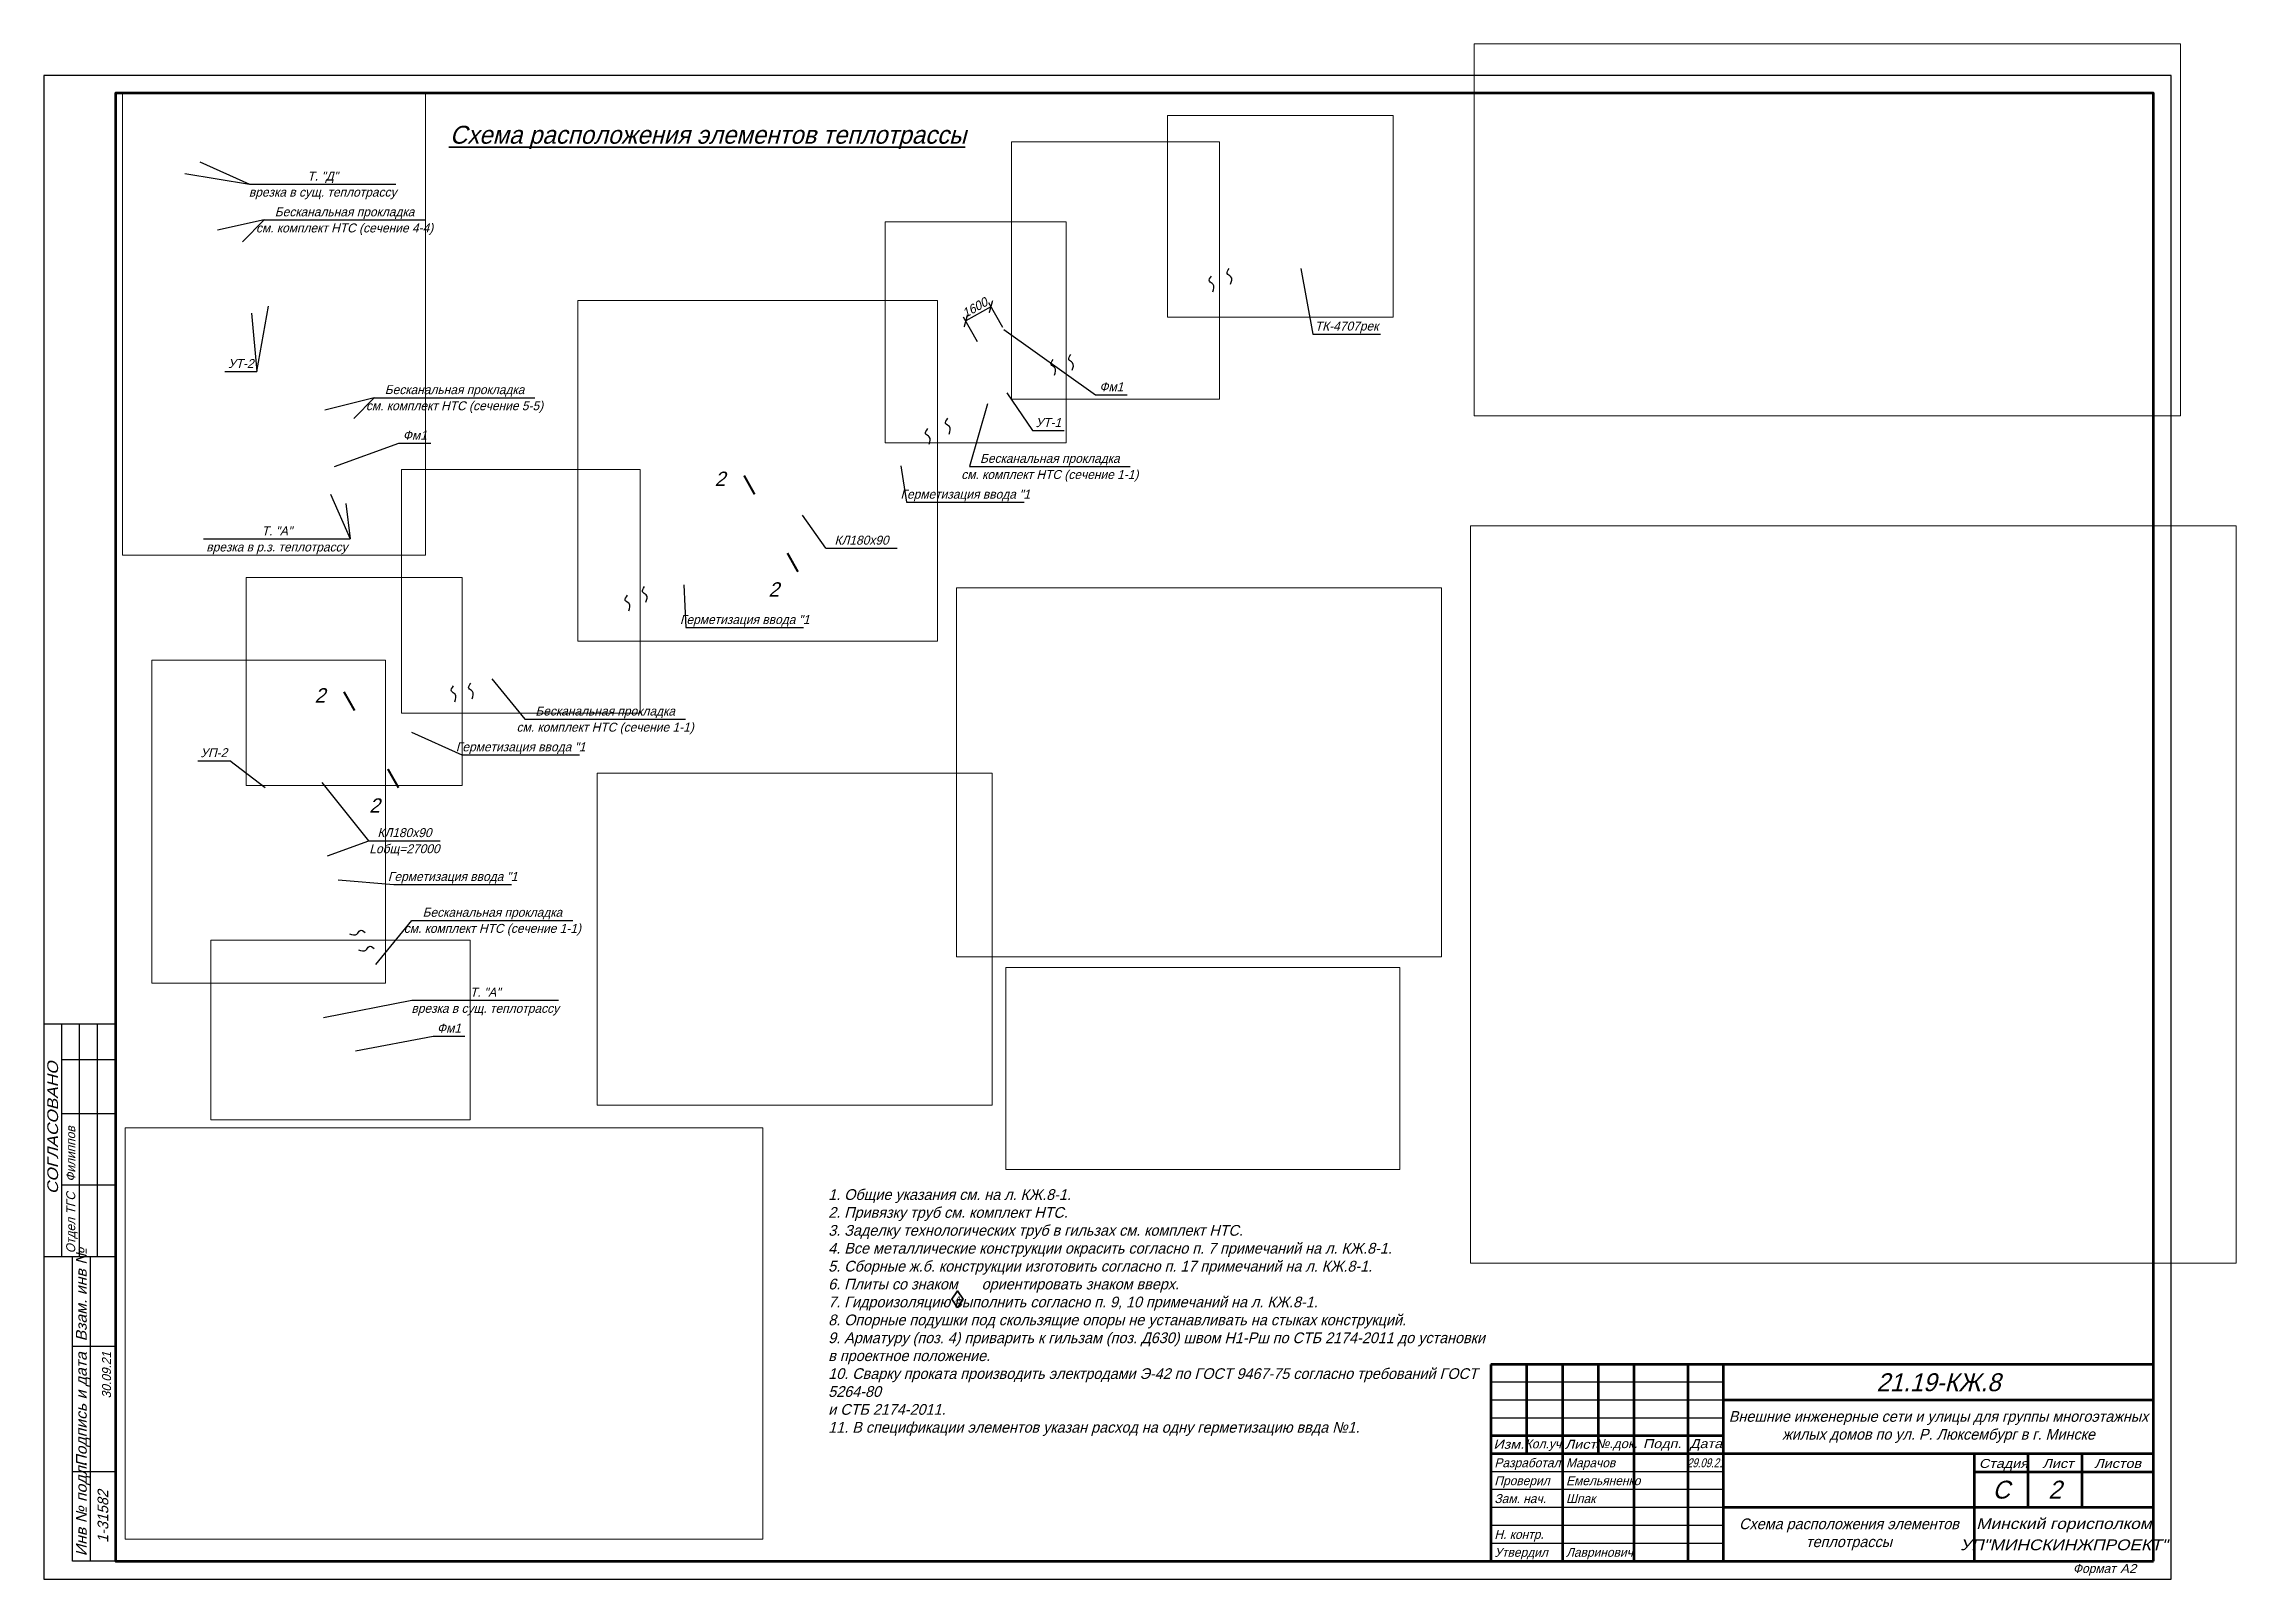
# Paper-space layout '2_Схема 1.' of a CAD drawing. Header units: millimetres. Extents: x 0 to 612, y 0 to 429.
import ezdxf
from ezdxf.enums import TextEntityAlignment as Align

# ---------------------------------------------------------------- set-up
doc = ezdxf.new("R2010")
doc.units = ezdxf.units.MM
doc.header["$PDMODE"] = 32
doc.header["$PDSIZE"] = 0.5
doc.layers.get('Defpoints').update_dxf_attribs({"color": 1})
doc.layers.add('!_Рамка', color=7, linetype='Continuous')
doc.layers.add('Размеры', color=212, linetype='Continuous', lineweight=35)
doc.layers.add('Текст', color=3, linetype='Continuous', lineweight=35)
doc.styles.add('МИП_ГОСТ', font='MIPGOST.SHX', dxfattribs={"oblique": 15})
doc.dimstyles.new('1', dxfattribs={"dimtxt": 2.5, "dimasz": 2.5, "dimexe": 1.25, "dimexo": 0.625, "dimtad": 1, "dimdec": 0, "dimtxsty": 'МИП_ГОСТ', "dimblk": 'ARCHTICK', "dimcen": 2.5, "dimadec": 0, "dimazin": 0, "dimtfac": 1, "dimtdec": 0, "dimtmove": 0, "dimatfit": 3, "dimldrblk": 'NONE', "dimfxl": 1.5, "dimarcsym": 0})

# ---------------------------------------------------------------- blocks, each defined once
blk = doc.blocks.new('Кадет-Штамп-Основной')
at = {"color": 0, "linetype": 'ByBlock', "lineweight": 60}
for p, q in [((0, 55), (-185, 55)), ((-185, 55), (-185, 0)), ((-175, 55), (-175, 30)), ((-165, 55), (-165, 0)), ((-155, 55), (-155, 30)), ((-145, 0), (-145, 55)), ((-130, 55), (-130, 0)), ((-120, 0), (-120, 55)), ((0, 45), (-120, 45)), ((-120, 35), (-185, 35)), ((-120, 30), (-185, 30)), ((0, 30), (-120, 30)), ((-50, 0), (-50, 30)), ((-50, 25), (0, 25)), ((-35, 15), (-35, 30)), ((-20, 30), (-20, 15)), ((0, 15), (-120, 15))]:
    blk.add_line(p, q, dxfattribs=at)
at = {"color": 0, "linetype": 'ByBlock', "lineweight": 30}
for p, q in [((-120, 50), (-185, 50)), ((-120, 45), (-185, 45)), ((-120, 40), (-185, 40)), ((-120, 25), (-185, 25)), ((-120, 20), (-185, 20)), ((-120, 15), (-185, 15)), ((-120, 10), (-185, 10)), ((-120, 5), (-185, 5))]:
    blk.add_line(p, q, dxfattribs=at)
at = {"linetype": 'Continuous', "lineweight": 30}
for p in [(0, 55), (-185, 0)]:
    blk.add_line(p, (0, 0), dxfattribs=at)
at = {"color": 0, "linetype": 'ByBlock', "lineweight": 30, "style": 'МИП_ГОСТ', "oblique": 15}
for s, width, p in [('Изм.', 1.2, (-179.98, 32.65)), ('Лист', 1.2, (-159.98, 32.65)), ('№.док.', 1.1, (-149.98, 32.49)), ('Подп.', 1.2, (-137.16, 32.49)), ('Дата', 1.2, (-124.93, 32.49))]:
    blk.add_text(s, height=2.5, dxfattribs=dict(at, width=width)).set_placement(p, align=Align.MIDDLE)
blk.add_text('Кол.уч.', height=2.5, dxfattribs=at).set_placement((-169.98, 32.41), align=Align.MIDDLE)
at = {"color": 0, "linetype": 'ByBlock', "lineweight": 40, "style": 'МИП_ГОСТ', "oblique": 15, "width": 1.2}
for s, p in [('Стадия', (-48.73, 26.07)), ('Лист', (-30.98, 26.07)), ('Листов', (-16.51, 26.07))]:
    blk.add_text(s, height=2.5, dxfattribs=at).set_placement(p)
for s, p in [('УП"МИНСКИНЖПРОЕКТ"', (-25, 4.59)), ('Минский горисполком', (-25, 10.5))]:
    blk.add_text(s, height=3, dxfattribs=at).set_placement(p, align=Align.MIDDLE_CENTER)
blk = doc.blocks.new('MIP_БоковойШтамп')
at = {"color": 0, "linetype": 'ByBlock', "lineweight": 30}
for p, q in [((-12, 0), (-12, 85)), ((-7, 0), (-7, 85))]:
    blk.add_line(p, q, dxfattribs=at)
for points in [[(0, 150), (-20, 150)], [(-15, 85), (-15, 150)], [(-10, 85), (-10, 150)], [(-5, 85), (-5, 150)], [(0, 140), (-15, 140)], [(0, 125), (-15, 125)], [(0, 105), (-15, 105)], [(0, 85), (-20, 85)], [(0, 60), (-12, 60)], [(0, 25), (-12, 25)], [(0, 0), (-12, 0)]]:
    blk.add_lwpolyline(points, dxfattribs=at)
at = {"color": 0, "linetype": 'ByBlock', "lineweight": 30, "style": 'МИП_ГОСТ', "oblique": 15}
for s, width, p in [('СОГЛАСОВАНО', 1.2, (-16.03, 102.54)), ('Взам. инв №', 1.1, (-8.03, 61.41)), ('Подпись и дата', 1.1, (-8.03, 26.41)), ('Инв № подл.', 1.1, (-8.03, 1.41))]:
    blk.add_text(s, height=3, rotation=90, dxfattribs=dict(at, width=width)).set_placement(p)
at = {"color": 0, "linetype": 'Continuous', "lineweight": 35, "style": 'МИП_ГОСТ', "oblique": 15}
for tag, p in [('ФИО1', (-11, 106)), ('ФИО2', (-6, 106)), ('ФИО3', (-1, 106)), ('ДОЛЖНОСТЬ1', (-11, 86)), ('ДОЛЖНОСТЬ2', (-6, 86)), ('ДОЛЖНОСТЬ3', (-1, 86))]:
    blk.add_attdef(tag, p, '', height=3, rotation=90, dxfattribs=at)
blk = doc.blocks.new('A')
at = {"layer": 'Текст'}
blk.add_lwpolyline([(0, 0), (3.2, 4.7), (0, 9.4), (-3.2, 4.7)], close=True, dxfattribs=at)
at = {"layer": 'Текст', "style": 'МИП_ГОСТ', "oblique": 15, "width": 1.1}
blk.add_text('А', height=3, dxfattribs=at).set_placement((-1.3, 3.3))
blk = doc.blocks.new('_ArchTick')
at = {"color": 0, "linetype": 'ByBlock', "const_width": 0.15}
blk.add_lwpolyline([(-0.5, -0.5), (0.5, 0.5)], dxfattribs=at)
blk = doc.blocks.new('*D891')
at = {"layer": 'Defpoints', "color": 0, "ltscale": 0.3, "transparency": 16777216}
for p in [(257.42, 351.4), (268.03, 349.06), (261.02, 345.07)]:
    blk.add_point(p, dxfattribs=at)
at = {"layer": 'Размеры', "color": 0, "lineweight": -2, "ltscale": 0.3, "transparency": 16777216}
for p, q in [((264.43, 355.39), (257.42, 351.4)), ((267.72, 349.6), (263.81, 356.47)), ((260.71, 345.62), (256.8, 352.49))]:
    blk.add_line(p, q, dxfattribs=at)
at = {"layer": 'Размеры', "color": 0, "lineweight": -2, "ltscale": 0.3, "transparency": 16777216, "xscale": 2.5, "yscale": 2.5, "zscale": 2.5}
for p, rotation in [((264.43, 355.39), 29.62118277413291), ((257.42, 351.4), 209.6211827741329)]:
    blk.add_blockref('_ArchTick', p, dxfattribs=dict(at, rotation=rotation))
at = {"layer": 'Размеры', "color": 0, "ltscale": 0.3, "transparency": 16777216, "insert": (259.94, 355.13), "char_height": 2.5, "attachment_point": 5, "rotation": 29.62118, "style": 'МИП_ГОСТ'}
blk.add_mtext('1600', dxfattribs=at)
blk = doc.blocks.new('_NONE')
at = {"color": 0, "linetype": 'ByBlock'}
blk.add_circle((0, 0), 0.25, dxfattribs=at)

psp = doc.layouts.new('2_Схема 1.')

# ---------------------------------------------------------------- linework, layer by layer
for p, q in [((39.35, 392.62), (57.41, 389.63)), ((43.53, 395.8), (57.41, 389.63)), ((57.41, 389.63), (98.3, 389.63)), ((61.51, 379.63), (48.51, 376.78)), ((55.42, 373.46), (61.51, 379.63)), ((61.51, 379.63), (106.4, 379.63)), ((350.93, 366.02), (354.29, 347.73)), ((59.45, 337.26), (62.77, 355.5)), ((57.99, 353.54), (59.45, 337.26)), ((268.03, 349.06), (293.61, 330.77)), ((354.29, 347.73), (373.18, 347.73)), ((50.56, 337.26), (59.45, 337.26)), ((268.85, 331.3), (276.02, 320.77)), ((293.61, 330.77), (302.5, 330.77)), ((92.21, 329.97), (78.43, 326.53)), ((86.58, 324.16), (92.21, 329.97)), ((92.21, 329.97), (137.1, 329.97)), ((263.49, 328.26), (258.42, 310.77)), ((276.02, 320.77), (284.9, 320.77)), ((81.11, 310.8), (99.13, 317.23)), ((99.13, 317.23), (108.02, 317.23)), ((239.24, 310.97), (240.83, 300.77)), ((258.42, 310.77), (303.31, 310.77)), ((80.08, 303.06), (85.5, 290.52)), ((84.31, 300.39), (85.5, 290.52)), ((240.83, 300.77), (273.72, 300.77)), ((218.37, 287.93), (211.85, 297.2)), ((44.61, 290.52), (85.5, 290.52)), ((218.37, 287.93), (238.26, 287.93)), ((178.65, 277.7), (179.25, 265.76)), ((179.25, 265.76), (212.14, 265.76)), ((125.06, 251.41), (134.28, 240.2)), ((134.28, 240.2), (179.16, 240.2)), ((102.65, 236.55), (116.68, 230.2)), ((43.01, 228.58), (51.9, 228.58)), ((61.81, 221.01), (51.9, 228.58)), ((116.68, 230.2), (149.57, 230.2)), ((90.75, 206.25), (77.73, 222.48)), ((79.2, 202.05), (90.75, 206.25)), ((90.75, 206.25), (110.64, 206.25)), ((82.2, 195.32), (97.72, 194)), ((97.72, 194), (130.6, 194)), ((92.65, 171.66), (102.78, 184)), ((102.78, 184), (147.67, 184)), ((78.07, 156.85), (102.78, 161.67)), ((102.78, 161.67), (143.67, 161.67)), ((87.01, 147.58), (108.67, 151.67)), ((108.67, 151.67), (117.56, 151.67))]:
    psp.add_line(p, q)
at = {"color": 0, "linetype": 'ByBlock', "lineweight": 30}
psp.add_lwpolyline([(594, 0), (594, 420), (0, 420), (0, 0)], close=True, dxfattribs=at)
at = {"color": 0, "linetype": 'ByBlock', "lineweight": 60}
psp.add_lwpolyline([(589, 5), (589, 415), (20, 415), (20, 5)], close=True, dxfattribs=at)
for points in [[(198.44, 302.99, 0.6, 0.6, 0), (195.52, 308.23, 0.6, 0.6, 0), (196.49, 306.49, 0, 0.8, 0), (193, 304.54, 0, 0, 0), (187.76, 301.61, 0, 0, 0)], [(207.61, 286.58, 0.6, 0.6, 0), (210.54, 281.34, 0.6, 0.6, 0), (209.56, 283.09, 0, 0.8, 0), (206.07, 281.14, 0, 0, 0), (200.83, 278.21, 0, 0, 0)], [(86.77, 242.59, 0.6, 0.6, 0), (83.8, 247.81, 0.6, 0.6, 0), (84.79, 246.07, 0, 0.8, 0), (81.31, 244.09, 0, 0, 0), (76.1, 241.13, 0, 0, 0)], [(96.06, 226.25, 0.6, 0.6, 0), (99.02, 221.03, 0.6, 0.6, 0), (98.03, 222.77, 0, 0.8, 0), (94.56, 220.8, 0, 0, 0), (89.34, 217.83, 0, 0, 0)]]:
    psp.add_lwpolyline(points, format="xyseb")
for points in [[(326.37, 359.55), (326.63, 360.34), (327.07, 361.63), (324.9, 362.42), (325.62, 363.41), (326, 363.94)], [(331.34, 361.7), (331.61, 362.48), (332.05, 363.78), (329.88, 364.56), (330.59, 365.56), (330.97, 366.09)], [(282.17, 336.27), (282.43, 337.06), (282.87, 338.35), (280.7, 339.14), (281.42, 340.13), (281.8, 340.66)], [(287.14, 337.64), (287.4, 338.42), (287.84, 339.72), (285.67, 340.5), (286.39, 341.5), (286.77, 342.03)], [(247.14, 316.96), (247.4, 317.74), (247.84, 319.03), (245.67, 319.82), (246.39, 320.81), (246.77, 321.34)], [(252.74, 319.83), (253, 320.61), (253.44, 321.91), (251.27, 322.69), (251.99, 323.69), (252.37, 324.22)], [(168.11, 272.82), (168.37, 273.6), (168.81, 274.9), (166.64, 275.68), (167.36, 276.68), (167.74, 277.21)], [(163.29, 270.41), (163.56, 271.19), (163.99, 272.48), (161.83, 273.27), (162.54, 274.26), (162.92, 274.79)], [(114.73, 245.07), (115, 245.86), (115.43, 247.15), (113.27, 247.94), (113.98, 248.93), (114.36, 249.46)], [(119.58, 245.89), (119.84, 246.67), (120.28, 247.97), (118.11, 248.75), (118.83, 249.75), (119.21, 250.28)], [(85.32, 180.25), (86.11, 179.99), (87.4, 179.55), (88.19, 181.72), (89.18, 181), (89.71, 180.62)], [(87.85, 175.79), (88.63, 175.53), (89.93, 175.09), (90.71, 177.26), (91.71, 176.54), (92.24, 176.16)]]:
    psp.add_open_spline(points, degree=3, knots=[0, 0, 0, 0, 829.721808, 1373.82965, 1994.447663, 1994.447663, 1994.447663, 1994.447663])

# ---------------------------------------------------------------- block references
at = {"layer": '!_Рамка'}
psp.add_blockref('MIP_БоковойШтамп', (20, 5), dxfattribs=at)
at = {"xscale": 0.5, "yscale": 0.5, "zscale": 0.5}
psp.add_blockref('A', (255.07, 75.81), dxfattribs=at)
at = {"layer": 'Размеры'}
psp.add_blockref('Кадет-Штамп-Основной', (589, 5), dxfattribs=at)
psp.add_blockref('Кадет-Штамп-Основной', (589, 5), dxfattribs=at)

# ---------------------------------------------------------------- texts
at = {"style": 'МИП_ГОСТ', "oblique": 15}
for p in [(190.28, 305.31), (78.59, 244.84)]:
    psp.add_text('2', height=4, dxfattribs=at).set_placement(p, align=Align.RIGHT)
for p in [(205.3, 278.42), (93.81, 218.07)]:
    psp.add_text('2', height=4, dxfattribs=at).set_placement(p, align=Align.TOP_RIGHT)
for s, p in [('Филиппов', (7.5, 111)), ('Отдел ТГС', (7.5, 91))]:
    psp.add_text(s, height=2.5, rotation=90, dxfattribs=at).set_placement(p, align=Align.MIDDLE_LEFT)
psp.add_text('30.09.21', height=2.5, rotation=90, dxfattribs=at).set_placement((17.5, 56.99), align=Align.MIDDLE_CENTER)
at = {"color": 0, "linetype": 'ByBlock', "lineweight": 30, "insert": (578.46, 2.6), "char_height": 2.5, "width": 343.0968, "attachment_point": 6, "style": 'МИП_ГОСТ'}
psp.add_mtext('{\\H0.9x; }  Формат', dxfattribs=at)
at = {"color": 0, "linetype": 'ByBlock', "lineweight": 30, "style": 'МИП_ГОСТ', "oblique": 15, "width": 1.1, "flags": 8}
psp.add_attdef('А2', text='######', height=2.5, dxfattribs=at).set_placement((579.7, 2.95), align=Align.MIDDLE_LEFT)
at = {"layer": 'Defpoints', "style": 'МИП_ГОСТ', "oblique": 15}
psp.add_text('1-31582', height=3, rotation=90, dxfattribs=at).set_placement((16.5, 17.5), align=Align.MIDDLE_CENTER)
at = {"layer": 'Текст', "style": 'МИП_ГОСТ', "oblique": 15}
for s, height, p in [('%%UСхема расположения элементов теплотрассы', 5, (185.43, 400.91)), ('Т. "Д"', 2.5, (77.85, 390.63)), ('врезка в сущ. теплотрассу', 2.5, (77.85, 386.13)), ('Бесканальная прокладка', 2.5, (83.96, 380.63)), ('см. комплект НТС (сечение 4-4)', 2.5, (83.96, 376.13)), ('ТК-4707рек', 2.5, (363.74, 348.73)), ('УТ-2', 2.5, (55, 338.26)), ('Бесканальная прокладка', 2.5, (114.66, 330.97)), ('Фм1', 2.5, (298.05, 331.77)), ('см. комплект НТС (сечение 5-5)', 2.5, (114.66, 326.47)), ('Фм1', 2.5, (103.58, 318.23)), ('УТ-1', 2.5, (280.46, 321.77)), ('Бесканальная прокладка', 2.5, (280.87, 311.77)), ('см. комплект НТС (сечение 1-1)', 2.5, (280.87, 307.27)), ('Герметизация ввода "1', 2.5, (257.27, 301.77)), ('Т. "А"', 2.5, (65.06, 291.52)), ('врезка в р.з. теплотрассу', 2.5, (65.06, 287.02)), ('КЛ180х90', 2.5, (228.31, 288.93)), ('Герметизация ввода "1', 2.5, (195.7, 266.76)), ('см. комплект НТС (сечение 1-1)', 2.5, (156.72, 236.7)), ('Бесканальная прокладка', 2.5, (156.72, 241.2)), ('Герметизация ввода "1', 2.5, (133.13, 231.2)), ('УП-2', 2.5, (47.46, 229.58)), ('КЛ180х90', 2.5, (100.69, 207.25)), ('Lобщ=27000', 2.5, (100.69, 202.75)), ('Герметизация ввода "1', 2.5, (114.16, 195)), ('Бесканальная прокладка', 2.5, (125.23, 185)), ('см. комплект НТС (сечение 1-1)', 2.5, (125.23, 180.5)), ('врезка в сущ. теплотрассу', 2.5, (123.23, 158.17)), ('Т. "А"', 2.5, (123.23, 162.67)), ('Фм1', 2.5, (113.12, 152.67))]:
    psp.add_text(s, height=height, dxfattribs=at).set_placement(p, align=Align.CENTER)
for s, p in [('21.19-КЖ.8', (529, 55)), ('С', (546.5, 25)), ('2', (561.5, 25))]:
    psp.add_text(s, height=5, dxfattribs=at).set_placement(p, align=Align.MIDDLE_CENTER)
for s, p in [('Разработал', (405, 32.5)), ('Марачов', (425, 32.5)), ('Проверил', (405, 27.5)), ('Емельяненко', (425, 27.5)), ('Зам. нач.', (405, 22.5)), ('Шпак', (425, 22.5)), ('Н. контр.', (405, 12.5)), ('Утвердил', (405, 7.5)), ('Лавринович', (425, 7.5))]:
    psp.add_text(s, height=2.5, dxfattribs=at).set_placement(p, align=Align.MIDDLE_LEFT)
at = {"layer": 'Текст', "style": 'МИП_ГОСТ', "oblique": 15, "width": 0.8}
psp.add_text('29.09.21', height=2.5, dxfattribs=at).set_placement((464, 32.5), align=Align.MIDDLE_CENTER)
at = {"layer": 'Текст', "char_height": 3, "style": 'МИП_ГОСТ'}
for s, insert, width, attachment_point in [('1. Общие указания см. на л. КЖ.8-1.\\P2. Привязку труб см. комплект НТС.\\P3. Заделку технологических труб в гильзах см. комплект НТС.\\P4. Все металлические конструкции окрасить согласно п. 7 примечаний на л. КЖ.8-1.\\P5. {\\A1;Сборные ж.б. конструкции изготовить согласно п. 17 примечаний на л. КЖ.8-1.}\\P6. Плиты со знаком      ориентировать знаком вверх.\\P7. Гидроизоляцию выполнить согласно п. 9, 10 примечаний на л. КЖ.8-1.\\P8. Опорные подушки под скользящие опоры не устанавливать на стыках конструкций. \\P9. Арматуру (поз. 4) приварить к гильзам (поз. Д630) швом Н1-Рш по СТБ 2174-2011 до установки в проектное положение.\\P10. Сварку проката производить электродами Э-42 по ГОСТ 9467-75 согласно требований ГОСТ 5264-80 \\Pи СТБ 2174-2011.\\P11. В спецификации элементов указан расход на одну герметизацию ввда №1.', (219, 40), 185, 7), ('Внешние инженерные сети и улицы для группы многоэтажных жилых домов по ул. Р. Люксембург в г. Минске', (529, 42.5), 120, 5), ('Схема расположения элементов теплотрассы', (504, 12.5), 70, 5)]:
    psp.add_mtext(s, dxfattribs=dict(at, insert=insert, width=width, attachment_point=attachment_point))

# ---------------------------------------------------------------- dimensions: what is measured, and where the dimension line sits
at = {"layer": 'Размеры', "ltscale": 0.3}
dim = psp.add_aligned_dim(p1=(268.03, 349.06), p2=(261.02, 345.07), distance=-7.28, text='1600', dimstyle='1', dxfattribs=at)
dim.commit()
dim.dimension.update_dxf_attribs({"geometry": '*D891', "text_midpoint": (259.94, 355.13)})

# ---------------------------------------------------------------- viewports
at = {"layer": 'Defpoints', "ltscale": 0.3}
for center, size, view_center_point, view_height, status in [((497.94, 376.86), (197.18, 103.8898), (358735.75, -977749.98), 5194.489, 11), ((64.25, 350.42), (84.61, 128.776), (-3041183.15, -1871039.52), 25755.243, 16), ((345.22, 380.62), (63.07, 56.3084), (-2865855.28, -1780666.28), 11261.6802, 10), ((299.22, 365.46), (58.09, 71.872), (-2887758.92, -1790919.14), 14374.474, 9), ((260.18, 348.22), (50.5, 61.741), (-2924208.51, -1810649.91), 12348.107, 8), ((199.33, 309.55), (100.4, 95.0627), (-2941529.8, -1821312.62), 19012.5337, 7), ((133.16, 275.89), (66.69, 67.966), (-2960312.73, -1831200.1), 13593.247, 6), ((86.67, 250.69), (60.33, 58.0913), (-3007641.68, -1857859.8), 11618.269, 5), ((322.54, 225.35), (135.41, 102.9974), (297023.34, -980437.01), 5149.8694, 13), ((62.75, 211.59), (65.24, 90.182), (-3026329.88, -1873593.69), 18036.399, 4), ((209.65, 178.74), (110.29, 92.7889), (369521.83, -972998.05), 1855.778, 14), ((82.85, 153.34), (72.42, 50.1946), (-3019175.63, -1890780.29), 10038.9252, 3), ((323.59, 142.62), (109.96, 56.4854), (306613.38, -989285.6), 2824.2698, 15), ((111.69, 68.61), (178.04, 114.9272), (298745.13, -990570.52), 5746.3579, 12)]:
    psp.add_viewport(center=center, size=size, view_center_point=view_center_point, view_height=view_height, status=status, dxfattribs=at)
psp.add_viewport(center=(505.19, 191.21), size=(213.81, 205.8738), view_center_point=(368848.33, -980332.23), view_height=10293.6904, dxfattribs=at)

doc.saveas('drawing.dxf')
